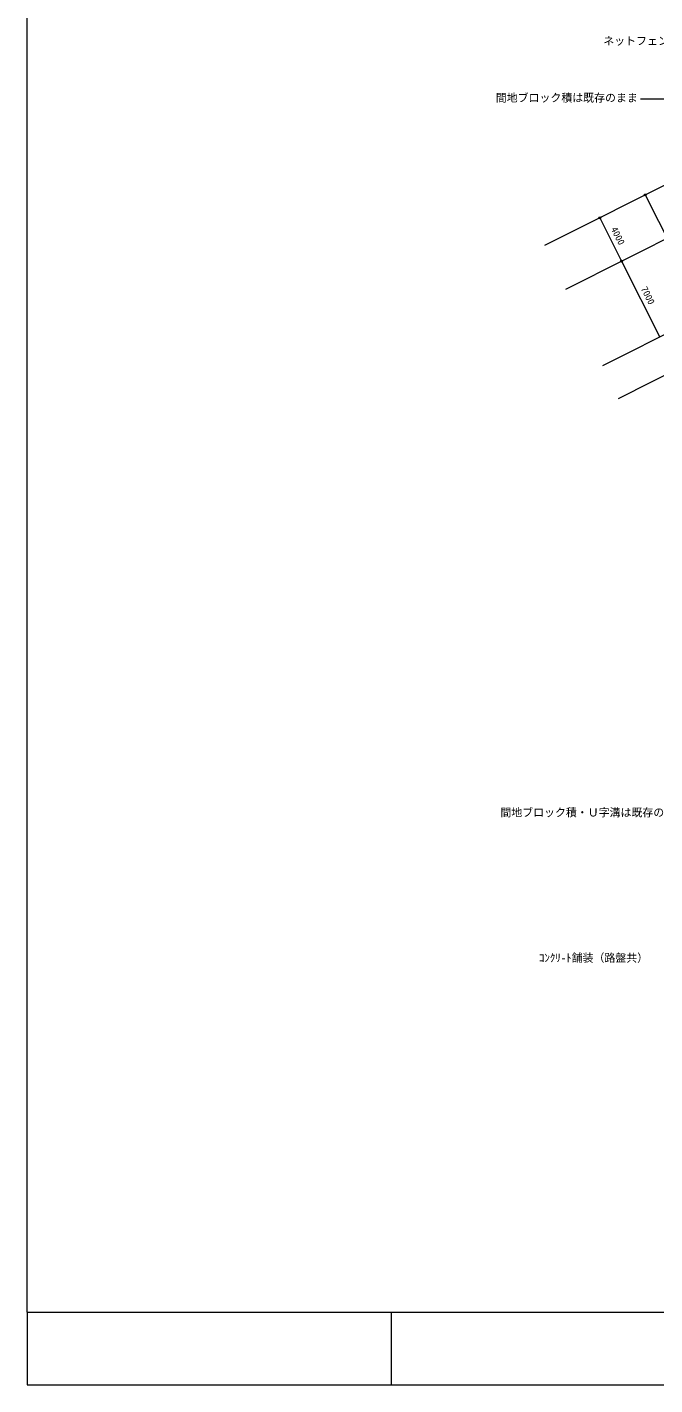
# Model space of a CAD drawing. Units: millimetres at full size, sheet at 1:300, with parts at other scales. Extents: x -120150 to 120150, y -84600 to 84600.
# Drawn here: x -120150 to -68420, y -84600 to 27312 of the extents above; entities that cross this region are included whole.
import ezdxf
from ezdxf.enums import TextEntityAlignment as Align

# ---------------------------------------------------------------- set-up
doc = ezdxf.new("R2010")
doc.units = ezdxf.units.MM
doc.header["$LTSCALE"] = 300
for name, color, linetype, lineweight in [('0-7_寸法線', 4, 'Continuous', 13), ('0-8_建具線', 1, 'Continuous', 13), ('0-9_ハッチ線', 3, 'Continuous', 13), ('0-E_その他', 7, 'Continuous', 13), ('4-5_室別面積', 7, 'Continuous', 18)]:
    doc.layers.add(name, color=color, linetype=linetype, lineweight=lineweight)
doc.layers.add('5-0_補助線', color=7, linetype='Continuous')
doc.layers.add('5-6_文字線', color=7, linetype='Continuous')
doc.styles.add('ＭＳ ゴシック', font='')
doc.styles.get('ＭＳ ゴシック').set_extended_font_data('MS Gothic')

# ---------------------------------------------------------------- blocks, each defined once
blk = doc.blocks.new('blanked_dot')
at = {"color": 0, "linetype": 'Continuous', "lineweight": -2}
blk.add_circle((0, 0), 1.25, dxfattribs=at)

msp = doc.modelspace()

# ---------------------------------------------------------------- linework, layer by layer
at = {"layer": '0-7_寸法線'}
for p, q in [((50413.5, 69175.7), (-75781.2, 5697.7)), ((53559.1, 62922.3), (-72741, -608.7)), ((54907.2, 60242.3), (-71438.1, -3311.5))]:
    msp.add_line(p, q, dxfattribs=at)
at = {"layer": '0-8_建具線'}
for p, q in [((-69205.8, 13482.8), (-57971.6, -8850.9)), ((-72957.9, 11595.5), (-71160.4, 8022.1)), ((-71160.4, 8022.1), (-68014.8, 1768.7))]:
    msp.add_line(p, q, dxfattribs=at)
at = {"layer": '0-9_ハッチ線'}
msp.add_line((48616.1, 72749.1), (-77518.5, 9301.4), dxfattribs=at)
at = {"layer": '0-E_その他'}
for p, q in [((-120150, -78600), (-120150, 84600)), ((-120150, -78600), (120150, -78600)), ((-120150, -78600), (-120150, -84600)), ((-90150, -78600), (-90150, -84600)), ((-120150, -84600), (120150, -84600))]:
    msp.add_line(p, q, dxfattribs=at)
at = {"layer": '4-5_室別面積'}
msp.add_line((-55879, 21367), (-69607.6, 21367), dxfattribs=at)

# ---------------------------------------------------------------- block references
at = {"layer": '0-8_建具線', "xscale": 60, "yscale": 60}
for p, rotation in [((-69205.8, 13482.8), 116.7), ((-72957.9, 11595.5), 116.7), ((-71160.4, 8022.1), 116.7), ((-71160.4, 8022.1), 296.7)]:
    msp.add_blockref('blanked_dot', p, dxfattribs=dict(at, rotation=rotation))

# ---------------------------------------------------------------- texts
at = {"layer": '0-8_建具線', "style": 'ＭＳ ゴシック'}
for s, p in [('4000', (-72219.4, 10597.9)), ('7000', (-69747.9, 5684.5))]:
    msp.add_text(s, height=569.6, rotation=296.703, dxfattribs=at).set_placement(p, align=Align.BOTTOM_LEFT)
at = {"layer": '4-5_室別面積', "style": 'ＭＳ ゴシック'}
msp.add_text('ネットフェンスH=1,200', height=659.8, dxfattribs=at).set_placement((-72667.3, 25652.4), align=Align.BOTTOM_LEFT)
at = {"layer": '5-0_補助線', "style": 'ＭＳ ゴシック'}
msp.add_text('ｺﾝｸﾘ-ﾄ舗装（路盤共）', height=659.8, dxfattribs=at).set_placement((-77973.3, -49932.5), align=Align.BOTTOM_LEFT)
at = {"layer": '5-6_文字線', "style": 'ＭＳ ゴシック'}
for s, p in [('間地ブロック積は既存のまま', (-81527.5, 20962.1)), ('間地ブロック積・Ｕ字溝は既存のまま', (-81148.9, -37948.3))]:
    msp.add_text(s, height=659.8, dxfattribs=at).set_placement(p, align=Align.BOTTOM_LEFT)

doc.saveas('drawing.dxf')
